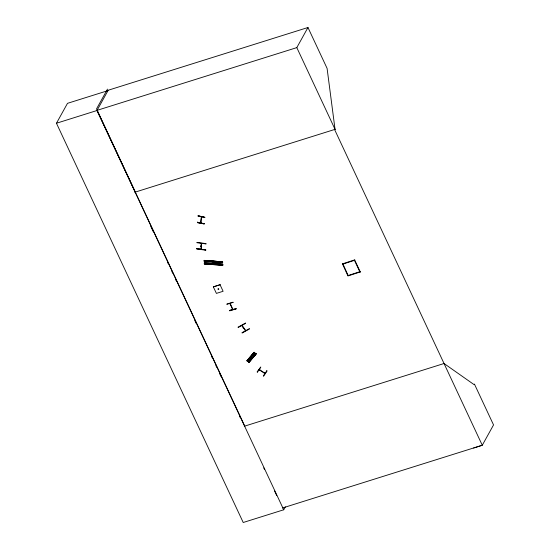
<?xml version="1.0" encoding="UTF-8"?>
<svg xmlns="http://www.w3.org/2000/svg" width="550" height="550" viewBox="0 0 550 550"><rect width="100%" height="100%" fill="white"/><g stroke="black" fill="none" stroke-linecap="round" stroke-linejoin="round"><path stroke-width="0.82" d="M259.951 369.744L259.683 370.143L259.064 369.71M264.529 372.68L264.296 373.099L264.949 373.484M205.734 250.216L205.748 249.865L196.687 248.634L196.673 248.978L205.741 250.174M201.025 249.226L201.231 243.306M201.403 249.274L201.609 243.361M205.954 243.952L205.961 243.602L196.9 242.371L196.893 242.715L205.961 243.911M222.667 262.46L204.215 261.002L222.619 262.24L222.647 262.735L204.236 261.442L222.64 262.728L222.619 262.24M222.64 261.848L204.194 260.37L222.64 261.848L204.208 260.789L204.194 260.37M204.332 263.979L222.736 265.265L204.339 264.007L204.318 263.519L222.716 264.777L222.736 265.203M204.359 263.739L222.764 264.997M222.688 264.227L204.284 262.928L222.736 264.385L204.311 263.388L204.284 262.962L222.736 264.323M229.859 310.812L229.708 310.475L236.067 308.859L229.866 310.784M197.409 222.585L204.174 223.912L197.395 222.606L197.526 222.097M198.089 216.074L198.124 215.731L204.854 217.401L198.179 215.882M200.702 222.901L201.355 216.714M200.709 222.839L201.589 216.762M204.167 223.933L204.291 223.424M204.242 261.477L204.298 261.106M204.318 263.519L222.716 264.866M222.592 261.628L222.619 262.123M222.716 264.66L222.688 264.165M222.743 265.272L222.791 264.907M204.201 223.657L197.436 222.262M285.354 506.832L283.724 509.781L243.217 522.5L56.458 123.241L67.492 103.338L107.999 90.613M107.491 89.121L96.546 108.866L135.286 192.094M56.458 123.241L96.965 110.522L108.206 90.241L307.966 27.5L327.085 68.365L335.046 129.353L334.579 129.504L482.274 445.246L473.612 448.03M201.63 217.243L201.279 217.401M244.75 426.106L97.054 110.358L296.814 47.616L307.966 27.5M201.121 222.056L201.066 222.406M213.352 286.866L220.083 284.721L213.352 286.866L216.404 293.391L223.107 291.287L220.055 284.762M226.992 304.246L233.2 302.342M230.23 304.191L230.56 303.916M229.797 310.31L235.964 308.632M232.389 309.031L232.506 308.681M236.005 308.406L236.067 308.907M247.864 359.858L249.707 361.274M248.346 359.281L250.195 360.697M249.074 358.421L250.917 359.837M249.714 357.658L251.556 359.074M250.436 356.792L252.285 358.208M247.314 361.068L254.698 352.77L254.238 352.303L246.936 360.786L254.052 352.275L256.183 353.918L248.985 362.134M257.421 372.164L260.803 367.015L257.097 371.951L257.517 371.993M266.805 370.693L267.039 371.064L263.636 376.145L263.402 375.774M263.312 375.939L266.839 370.728M360.429 271.899L347.957 275.949L342.416 263.739M359.927 271.673L348.15 275.509L342.918 263.966M342.327 263.904L354.791 259.847M342.822 264.131L354.606 260.294M229.948 303.655L232.643 309.485M230.45 304.123L230.182 303.462M232.732 308.928L232.918 309.492L230.23 303.572M254.238 352.357L246.923 360.766L248.951 362.203L256.08 353.726L248.792 362.216M254.409 352.55L247.17 360.965L254.334 352.495M247.514 361.226L254.671 352.756M248.435 361.941L255.716 353.451M248.634 362.092L255.812 353.636M245.41 323.118L237.999 327.181L238.219 327.491L245.596 323.379L245.383 323.104M243.292 327.69L242.983 327.862L243.512 327.999M243.732 328.309L243.423 328.481L243.952 328.618M249.356 328.659L241.952 332.722L242.165 333.032L249.542 328.921M259.181 369.531L265.072 373.306M134.819 192.239L335.046 129.353M334.606 129.559L335.074 129.408L296.814 47.616M244.282 426.25L444.51 363.364M282.514 507.987L482.274 445.246L493.543 424.923L474.423 384.058L474.1 384.636L444.043 363.509M226.799 304.109L233.008 302.204M264.859 373.45L259.126 369.751M222.633 261.786L204.236 260.521M204.215 261.064L222.619 262.329M201.149 245.747L200.771 245.692L201.135 246.091M201.121 246.441L200.75 246.386L201.114 246.785M196.694 248.648L205.755 249.879M198.11 215.992L204.875 217.319M256.149 353.904L249.033 362.395M253.509 353.176L255.351 354.592M242.069 325.366L245.795 330.605M241.759 325.538L245.486 330.77M354.702 260.012L360.339 272.064M354.516 260.459L359.837 271.837M96.965 110.522L283.724 509.781M150.817 226.449L153.368 231.887M167.551 262.212L168.272 263.766M171.909 271.542L172.638 273.096M175.546 279.311L176.639 281.648M194.824 320.519L196.281 323.627M211.551 356.283L212.279 357.837M215.916 365.612L216.645 367.166M219.553 373.381L221.004 376.496M239.553 416.144L240.281 417.697M263.759 467.892L264.481 469.432M274.581 491.026L276.746 495.646M218.199 288.743L217.965 289.293L218.591 289.575L218.824 289.025L218.199 288.743"/></g></svg>
